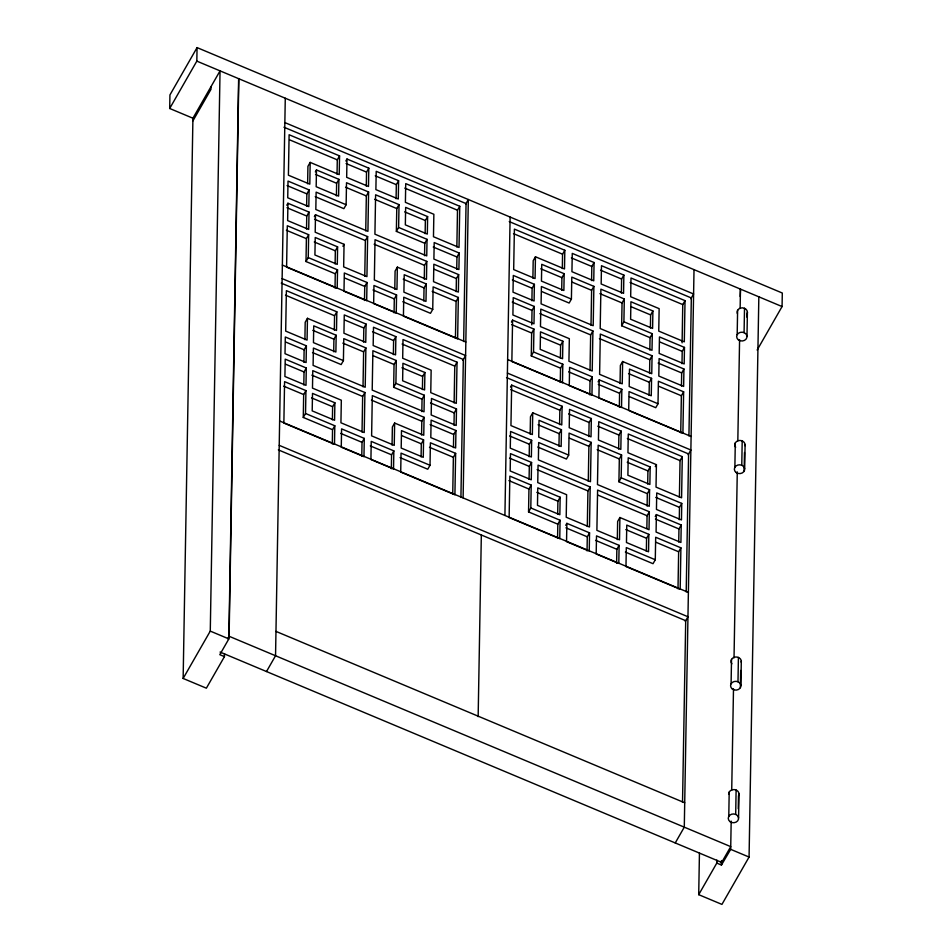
<?xml version="1.0" encoding="UTF-8"?>
<svg xmlns="http://www.w3.org/2000/svg" width="952" height="952" viewBox="0 0 952 952"><rect width="100%" height="100%" fill="white"/><g stroke="black" fill="none" stroke-linecap="round" stroke-linejoin="round"><path stroke-width="1.43" d="M224.505 653.655L224.446 656.63L206.37 688.189L183.141 678.455L192.923 118.215L169.694 108.48L169.932 94.95L197.064 47.6L782.306 293.026L782.068 306.556L757.137 350.062M169.694 108.48L196.826 61.13L197.064 47.6M210.999 86.656L210.963 89.357L192.875 120.928M183.141 678.455L210.273 631.105L220.043 70.876L192.923 118.215M224.446 656.63L219.805 654.678L228.849 638.899L238.631 78.659M227.706 638.709L229.099 636.269L238.833 78.742M285.279 98.223L275.545 655.749L266.5 671.541M287.932 203.252L287.635 220.59L308.71 229.432L309.019 212.094L287.932 203.252L286.802 205.227M303.914 362.295L304.128 349.777L306.389 345.838L285.303 336.996L285.017 353.692L306.104 362.533L306.389 345.838M306.627 206.394L306.853 193.875L309.114 189.924L288.028 181.082L287.73 197.778L308.817 206.62L309.114 189.924M332.296 443.941L332.545 429.709L303.272 417.44L303.676 394.556L305.937 390.606L284.589 381.657L283.863 423.045L334.485 444.275L334.807 425.758L305.532 413.489L305.937 390.606M303.807 384.953L304.033 371.946L306.294 367.996L285.219 359.154L284.91 376.492L305.997 385.334L306.294 367.996M335.021 288.039L335.271 273.795L305.997 261.526L306.401 238.643L308.662 234.704L287.302 225.743L286.588 267.131L335.842 287.79M306.532 229.039L306.758 216.033L309.019 212.094M304.902 339.674L305.199 322.264L307.46 318.313L336.508 330.487L336.829 311.804L286.385 290.646L285.683 331.106L307.079 340.078L307.46 318.313M307.615 183.76L307.924 166.35L310.185 162.399L339.221 174.585L339.555 155.89L289.111 134.744L288.408 175.204L309.805 184.176L310.185 162.399M305.997 261.526L308.258 257.575L308.662 234.704M315.505 214.735L315.195 232.217L344.053 244.319L343.66 266.869L366.937 276.627L367.639 236.596L315.505 214.735L314.374 216.711M316.469 169.932L316.171 186.711L338.603 196.124L338.9 179.345L316.469 169.932L315.338 171.907M332.391 419.844L332.617 406.718L334.878 402.779L312.506 393.39L312.197 410.883L334.58 420.272L334.878 402.779M335.116 263.93L335.342 250.816L337.603 246.865L315.231 237.488L314.922 254.981L337.294 264.358L337.603 246.865M333.7 351.776L333.914 339.198L336.175 335.247L313.743 325.846L313.458 342.625L335.889 352.026L336.175 335.247M336.413 195.874L336.639 183.284L338.9 179.345M334.319 330.13L334.568 315.743L336.829 311.804M337.044 174.216L337.294 159.841L339.555 155.89M337.198 288.361L337.532 269.856L308.258 257.575M343.41 360.63L343.791 338.638L365.889 347.897L365.199 387.238L313.101 365.389L313.41 348.051L343.41 360.63L341.149 364.58L312.506 352.561M346.135 204.728L346.516 182.725L368.602 191.995L367.924 231.336L315.826 209.488L316.123 192.137L346.135 204.728L343.874 208.666L315.231 196.659M346.98 159.008L346.671 177.322L368.483 186.473L368.805 168.159L346.98 159.008L345.85 160.983M362.034 432.041L362.652 396.448L364.913 392.51L312.78 370.649L312.482 388.118L341.328 400.221L340.935 422.783L364.223 432.541L364.913 392.51M363.569 342.101L363.819 328.012L366.08 324.073L344.267 314.922L343.946 333.224L365.758 342.375L366.08 324.073M364.759 276.128L365.378 240.547L367.639 236.596M366.294 186.187L366.544 172.11L368.805 168.159M361.772 456.413L362.022 442.335L364.283 438.396L341.589 428.876L341.268 447.178L363.962 456.686L364.283 438.396M363.01 386.821L363.628 351.847L365.889 347.897M364.497 300.499L364.747 286.433L367.008 282.482L344.315 272.974L343.993 291.264L365.354 300.225M365.735 230.908L366.341 195.934L368.602 191.995M366.687 300.784L367.008 282.482M391.343 468.753L391.581 454.83L393.842 450.879L371.232 441.395L370.923 459.507L393.533 468.991L393.842 450.879M393.366 354.632L393.616 340.566L395.877 336.627L373.493 327.238L373.172 345.517L395.556 354.906L395.877 336.627M394.068 312.851L394.307 298.916L396.567 294.977L373.957 285.493L373.648 303.593L396.246 313.077L396.567 294.977M396.091 198.73L396.341 184.664L398.602 180.713L376.207 171.324L375.885 189.615L398.281 199.004L398.602 180.713M392.057 445.12L392.379 426.984L394.64 423.045L423.759 435.254L424.068 417.309L372.315 395.604L371.613 435.873L394.247 445.369L394.64 423.045M394.782 289.218L395.092 271.082L397.353 267.131L426.472 279.352L426.793 261.395L375.04 239.69L374.338 279.959L396.96 289.456L397.353 267.131M421.831 411.621L422.045 399.197L393.652 387.285L394.045 364.473L396.306 360.522L372.887 350.705L372.208 390.082L424.021 411.811L424.306 395.258L395.913 383.347L396.306 360.522M424.556 255.707L424.77 243.295L396.365 231.384L396.77 208.559L399.031 204.62L375.612 194.791L374.921 234.18L426.746 255.91L427.031 239.345L398.626 227.433L399.031 204.62M421.082 456.9L421.308 443.822L423.569 439.883L401.494 430.625L401.197 448.059L423.271 457.317L423.569 439.883M421.569 435.052L421.807 421.248L424.068 417.309M422.414 389.558L422.64 376.445L424.901 372.506L402.922 363.283L402.625 380.764L424.592 389.975L424.901 372.506M423.807 300.987L424.033 287.92L426.294 283.97L404.219 274.712L403.91 292.145L425.984 301.403L426.294 283.97M424.283 279.15L424.532 265.346L426.793 261.395M425.139 233.645L425.365 220.543L427.627 216.592L405.647 207.369L405.338 224.85L427.317 234.073L427.627 216.592M430.018 465.278L430.411 442.775L455.639 453.366L454.913 494.802L400.709 472.073L401.042 453.128L430.018 465.278L427.757 469.229L400.09 457.626M432.732 309.376L433.124 286.873L458.352 297.452L457.638 338.888L403.434 316.159L403.755 297.214L432.732 309.376L430.471 313.315L402.815 301.713M454.128 402.898L454.77 366.127L457.031 362.188L403.005 339.531L402.684 358.25L431.149 370.185L430.756 392.64L456.305 403.362L457.031 362.188M456.853 246.984L457.495 210.225L459.757 206.275L405.73 183.617L405.397 202.348L433.862 214.283L433.469 236.727L459.031 247.449L459.757 206.275M452.724 494.302L453.378 457.305L455.639 453.366M453.461 447.571L453.688 434.481L455.948 430.53L431.113 420.118L430.804 437.587L455.639 447.999L455.948 430.53M455.449 338.4L456.091 301.403L458.352 297.452M456.175 291.669L456.401 278.567L458.662 274.628L433.838 264.216L433.529 281.673L458.364 292.085L458.662 274.628M454.009 425.27L454.223 412.894L456.484 408.943L431.47 398.46L431.185 414.965L456.198 425.461L456.484 408.943M456.722 269.368L456.948 256.98L459.209 253.042L434.195 242.546L433.898 259.063L458.912 269.547L459.209 253.042M460.923 497.42L463.338 359.487L281.256 283.137M463.648 341.506L466.052 203.585L283.97 127.223M463.112 497.92L468.325 199.515L465.611 204.252M478.154 716.618L481.331 534.988M504.917 515.448L510.117 217.056M512.581 320.122L511.855 361.51L562.477 382.74L562.799 364.223L533.537 351.954L533.929 329.071L512.581 320.122L511.45 322.097M511.664 385.12L510.95 425.58L532.358 434.552L532.727 412.787L561.775 424.961L562.096 406.266L511.664 385.12L510.534 387.095M529.181 456.77L529.395 444.251L531.656 440.3L510.57 431.458L510.284 448.154L531.371 456.996L531.656 440.3M531.906 300.761L532.12 288.242L534.381 284.303L513.295 275.449L513.009 292.157L534.096 300.999L534.381 284.303M557.574 538.415L557.812 524.183L528.55 511.902L528.943 489.03L531.204 485.08L509.855 476.131L509.13 517.507L558.384 538.166M529.074 479.415L529.312 466.409L531.573 462.47L510.486 453.628L510.177 470.966L531.264 479.808L531.573 462.47M560.288 382.406L560.538 368.174L531.275 355.893L531.668 333.022L533.929 329.071M531.775 324.858L532.025 310.411L534.286 306.461L513.211 297.619L512.902 314.957L533.989 323.799L534.286 306.461M530.169 434.136L530.478 416.726L532.727 412.787M532.894 278.139L533.191 260.717L535.452 256.778L564.5 268.952L564.822 250.269L514.389 229.111L513.675 269.571L535.072 278.543L535.452 256.778M528.55 511.902L530.811 507.963L531.204 485.08M557.67 514.306L557.896 501.192L560.157 497.242L537.773 487.864L537.475 505.357L559.847 514.735L560.157 497.242M560.383 358.309L560.621 345.183L562.882 341.244L540.498 331.855L540.2 349.348L562.572 358.737L562.882 341.244M558.967 446.25L559.193 433.66L561.454 429.721L539.022 420.308L538.725 437.087L561.156 446.5L561.454 429.721M561.692 290.241L561.918 277.663L564.167 273.712L541.747 264.311L541.45 281.09L563.881 290.491L564.167 273.712M559.586 424.592L559.835 410.217L562.096 406.266M562.311 268.583L562.561 254.208L564.822 250.269M559.752 538.737L560.073 520.232L530.811 507.963M589.24 551.16L589.55 532.858L566.868 523.35L566.547 541.64L587.896 550.601M568.689 455.104L569.07 433.1L591.156 442.371L590.466 481.712L538.38 459.864L538.677 442.513L568.689 455.104L566.428 459.042L537.785 447.035M571.402 299.095L571.795 277.103L593.881 286.362L593.191 325.703L541.093 303.855L541.402 286.516L571.402 299.095L569.141 303.045L541.866 291.598M587.301 526.504L587.931 490.923L590.192 486.972L538.058 465.111L537.749 482.593L566.607 494.695L566.214 517.245L589.49 527.003L590.192 486.972M588.848 436.563L589.086 422.486L591.347 418.535L569.534 409.384L569.213 427.698L591.025 436.849L591.347 418.535M590.026 370.507L590.657 334.914L592.918 330.975L540.784 309.102L540.474 326.584L569.332 338.686L568.927 361.236L592.215 371.006L592.918 330.975M591.573 280.566L591.811 266.477L594.072 262.526L572.259 253.387L571.938 271.689L593.75 280.84L594.072 262.526M587.051 550.875L587.289 536.809L589.55 532.858M588.288 481.284L588.895 446.31L591.156 442.371M589.776 394.878L590.014 380.8L592.275 376.861L569.593 367.341L569.272 385.631L591.954 395.151L592.275 376.861M591.013 325.275L591.62 290.312L593.881 286.362M599.236 379.86L598.915 397.972L621.525 407.456L621.846 389.344L599.236 379.86L598.106 381.835M616.61 563.227L616.86 549.292L619.121 545.353L596.511 535.869L596.19 553.969L617.467 562.894M618.645 449.106L618.895 435.04L621.144 431.089L598.76 421.7L598.439 439.991L620.835 449.38L621.144 431.089M619.336 407.218L619.585 393.295L621.846 389.344M621.37 293.097L621.608 279.031L623.869 275.092L601.486 265.703L601.164 283.982L623.56 293.371L623.869 275.092M617.324 539.594L617.646 521.458L619.907 517.507L649.026 529.728L649.335 511.771L597.594 490.066L596.892 530.347L619.514 539.832L619.907 517.507M620.049 383.585L620.371 365.449L622.632 361.51L651.751 373.719L652.061 355.762L600.307 334.069L599.605 374.338L622.239 383.823L622.632 361.51M647.11 506.095L647.324 493.671L618.919 481.76L619.324 458.935L621.585 454.997L598.165 445.179L597.475 484.556L649.288 506.285L649.585 489.721L621.18 477.809L621.585 454.997M649.823 350.086L650.049 337.662L621.644 325.751L622.049 302.938L624.31 298.988L600.89 289.17L600.2 328.547L652.013 350.276L652.31 333.724L623.905 321.812L624.31 298.988M618.8 563.453L619.121 545.353M628.701 410.538L629.034 391.593L658.01 403.743L655.749 407.694L629.403 396.639M646.36 551.375L646.587 538.297L648.847 534.346L626.773 525.087L626.464 542.521L648.538 551.779L648.847 534.346M646.86 528.146L647.074 515.722L649.335 511.771M647.681 484.021L647.919 470.919L650.18 466.968L628.201 457.757L627.892 475.226L649.871 484.449L650.18 466.968M649.086 395.366L649.312 382.287L651.573 378.349L629.486 369.09L629.189 386.512L651.263 395.77L651.573 378.349M649.562 373.517L649.799 359.713L652.061 355.762M650.406 328.012L650.632 314.91L652.893 310.959L630.914 301.748L630.617 319.229L652.596 328.44L652.893 310.959M656.416 464.659L656.023 487.103L681.584 497.825L682.298 456.651L628.284 433.993L627.951 452.724L656.416 464.659L655.285 466.623M655.285 559.752L655.678 537.249L680.906 547.828L680.18 589.264L625.976 566.535L626.309 547.59L655.285 559.752L653.024 563.691L625.369 552.089M658.01 403.743L658.403 381.24L683.631 391.819L682.905 433.267L630.057 411.097M656.38 514.592L656.083 532.049L680.918 542.462L681.216 525.004L656.38 514.592L655.25 516.567M679.395 497.36L680.037 460.601L682.298 456.651M682.096 342.827L682.762 304.592L685.023 300.642L630.997 277.996L630.676 296.715L659.141 308.65L658.748 331.106L684.309 341.827L685.023 300.642M678.002 588.776L678.645 551.779L680.906 547.828M678.728 542.045L678.954 528.955L681.216 525.004M680.728 432.767L681.37 395.77L683.631 391.819M681.453 386.036L681.68 372.946L683.941 368.995L659.105 358.583L658.808 376.04L683.631 386.452L683.941 368.995M679.276 519.744L679.49 507.356L681.751 503.418L656.737 492.922L656.452 509.439L681.465 519.923L681.751 503.418M682.001 363.735L682.215 351.359L684.476 347.409L659.462 336.925L659.177 353.43L684.191 363.926L684.476 347.409M682.524 802.322L685.702 620.692L278.329 449.868M686.202 591.894L688.605 453.961L506.523 377.599M688.927 435.885L691.331 297.952L509.249 221.59M694.02 269.63L684.286 827.157L675.242 842.948M758.839 296.822L749.069 857.05L721.937 904.4L698.708 894.666L699.446 853.028M698.708 894.666L716.797 863.095L716.856 860.12M728.78 816.388L729.196 792.028M731.088 683.774L731.517 659.415M734.873 467.253L735.289 442.894M737.181 334.64L737.61 310.281M716.797 863.095L721.438 865.047L730.684 849.351L731.184 821.112M731.719 790.148L733.492 688.855M734.028 657.82L737.276 471.894M737.824 440.764L739.585 339.638M740.132 308.436L740.466 289.111L740.216 296.536M735.682 814.388L736.11 790.029M737.99 681.775L738.419 657.416M741.775 465.254L742.203 440.895M744.083 332.641L744.512 308.281M738.264 808.819L738.49 795.92A5.165 4.403 1 0 0 734.825 789.66A5.165 4.403 1 0 0 728.697 794.265M740.382 687.665L740.68 670.47M744.155 471.157L744.488 452.521M746.844 317.04L746.903 314.172A5.165 4.403 1 0 0 742.56 307.841A5.165 4.403 1 0 0 737.372 313.636M738.573 818.054L739.002 793.694M740.882 685.428L741.311 661.081M744.666 468.919L745.095 444.56M746.987 336.306L747.403 311.947M342.922 246.282L344.053 244.319M335.271 273.795L337.532 269.856M396.365 231.384L398.626 227.433M303.272 417.44L305.532 413.489M424.77 243.295L427.031 239.345M332.545 429.709L334.807 425.758M393.652 387.285L395.913 383.347M422.045 399.197L424.306 395.258M462.886 360.284L465.599 355.548L282.125 278.615M531.275 355.893L533.537 351.954M560.538 368.174L562.799 364.223M621.644 325.751L623.905 321.812M650.049 337.662L652.31 333.724M557.812 524.183L560.073 520.232M690.878 298.726L693.591 293.99L284.85 122.582M565.738 525.314L566.868 523.35M618.919 481.76L621.18 477.809M647.324 493.671L649.585 489.721M688.153 454.747L690.866 450.01L507.404 373.077M685.25 621.489L687.963 616.753L279.222 445.346M196.826 61.13L782.068 306.556M404.814 188.127L457.495 210.225M513.485 233.633L562.561 254.208M571.367 257.897L591.811 266.477M600.545 270.201L621.608 279.031M630.093 282.506L682.762 304.592M289.575 139.825L337.294 159.841M346.088 163.53L366.544 172.11M375.267 175.822L396.341 184.664M540.795 268.809L561.918 277.663M315.528 174.43L336.639 183.284M374.648 199.289L396.77 208.559M404.683 211.868L425.365 220.543M572.128 282.137L591.62 290.312M599.927 293.656L622.049 302.938M631.247 306.782L650.632 314.91M345.552 187.223L366.341 195.934M287.087 185.58L306.853 193.875M512.355 279.947L532.12 288.242M659.831 341.97L682.215 351.359M433.243 247.044L456.948 256.98M434.183 269.249L456.401 278.567M658.153 363.081L681.68 372.946M286.992 207.75L306.758 216.033M314.577 219.246L365.378 240.547M374.136 244.212L424.532 265.346M512.271 302.117L532.025 310.411M539.855 313.613L590.657 334.914M599.415 338.579L649.799 359.713M628.534 373.577L649.312 382.287M286.373 230.253L306.401 238.643M314.279 241.986L335.342 250.816M403.255 279.21L424.033 287.92M432.196 291.371L456.091 301.403M511.652 324.62L531.668 333.022M540.879 336.901L560.621 345.183M658.796 386.298L681.37 395.77M568.665 371.851L590.014 380.8M344.719 278.032L364.747 286.433M373.029 289.991L394.307 298.916M598.296 384.37L619.585 393.295M282.363 265.072L465.837 342.018M507.642 359.535L691.104 436.48M285.493 295.168L334.568 315.743M344.731 320.003L363.819 328.012M372.541 331.736L393.616 340.566M402.101 344.041L454.77 366.127M510.76 389.642L559.835 410.217M568.641 413.906L589.086 422.486M597.82 426.198L618.895 435.04M627.368 438.503L680.037 460.601M312.803 330.344L333.914 339.198M373.232 355.739L394.045 364.473M401.958 367.769L422.64 376.445M538.082 424.806L559.193 433.66M597.202 449.665L619.324 458.935M627.225 462.244L647.919 470.919M342.839 343.125L363.628 351.847M569.403 438.134L588.895 446.31M285.683 342.042L304.128 349.777M509.629 435.957L529.395 444.251M430.53 402.958L454.223 412.894M655.797 497.42L679.49 507.356M311.863 375.147L362.652 396.448M371.423 400.114L421.807 421.248M430.161 424.616L453.688 434.481M537.13 469.622L587.931 490.923M598.058 495.159L647.074 515.722M655.428 519.078L678.954 528.955M285.588 364.211L304.033 371.946M509.546 458.126L529.312 466.409M283.66 386.167L303.676 394.556M401.827 435.659L421.308 443.822M429.471 447.285L453.378 457.305M508.927 480.629L528.943 489.03M625.809 529.586L646.587 538.297M656.071 542.307L678.645 551.779M311.566 397.888L332.617 406.718M536.833 492.362L557.896 501.192M340.661 433.386L362.022 442.335M370.304 445.905L391.581 454.83M565.94 527.848L587.289 536.809M595.583 540.367L616.86 549.292M279.638 420.986L688.379 592.394M275.973 631.39L684.714 802.798M229.099 636.269L730.731 846.637L721.687 862.417L220.055 652.061M210.273 631.105L228.849 638.899M730.684 849.351L749.069 857.05M735.658 447.285A5.165 4.403 1 0 1 738.907 440.526A5.165 4.403 1 0 1 745.011 445.703M731.874 663.806A5.165 4.403 1 0 1 735.122 657.047A5.165 4.403 1 0 1 741.227 662.223M721.521 860.584L721.438 865.047L721.592 860.596M738.443 339.9A5.165 4.403 1 0 0 746.903 337.448A5.165 4.403 1 0 0 740.144 332.415A5.165 4.403 1 0 0 738.443 339.9M736.122 472.513A5.165 4.403 1 0 0 744.583 470.062A5.165 4.403 1 0 0 737.824 465.04A5.165 4.403 1 0 0 736.122 472.513M732.35 689.022A5.165 4.403 1 0 0 740.811 686.582A5.165 4.403 1 0 0 734.052 681.549A5.165 4.403 1 0 0 732.35 689.022M730.029 821.647A5.165 4.403 1 0 0 738.49 819.196A5.165 4.403 1 0 0 731.731 814.174A5.165 4.403 1 0 0 730.029 821.647"/></g></svg>
